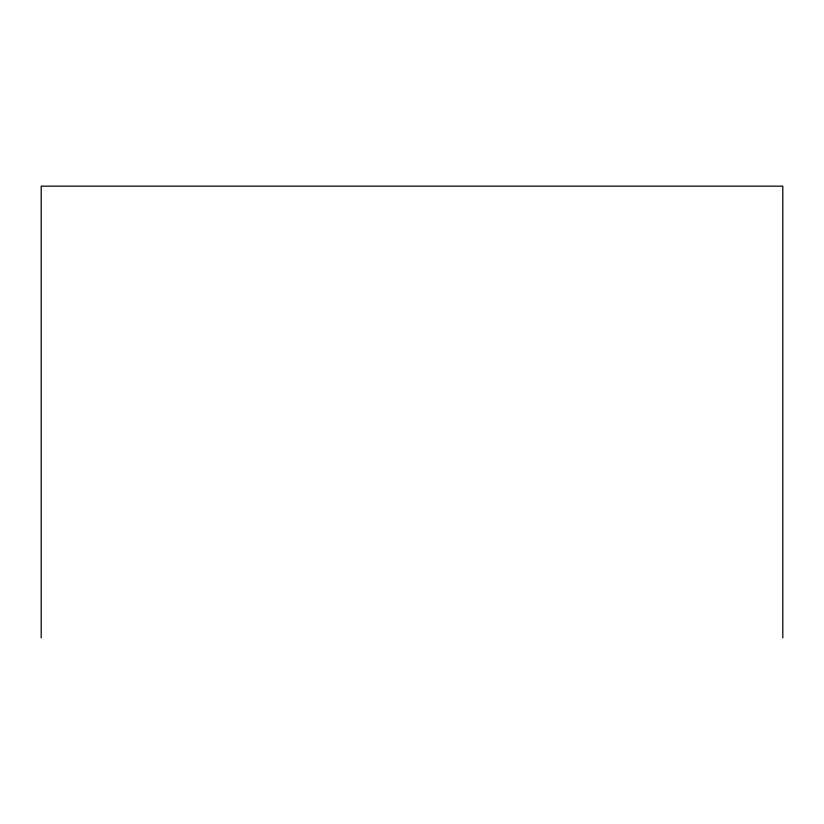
<?xml version="1.0" encoding="UTF-8"?>
<svg xmlns="http://www.w3.org/2000/svg" width="824" height="824" viewBox="0 0 824 824"><rect width="100%" height="100%" fill="white"/><g stroke="black" fill="none" stroke-linecap="round" stroke-linejoin="round"><path stroke-width="1.24" d="M782.8 637.848L782.8 186.152L41.2 186.152L41.2 637.848"/></g></svg>
